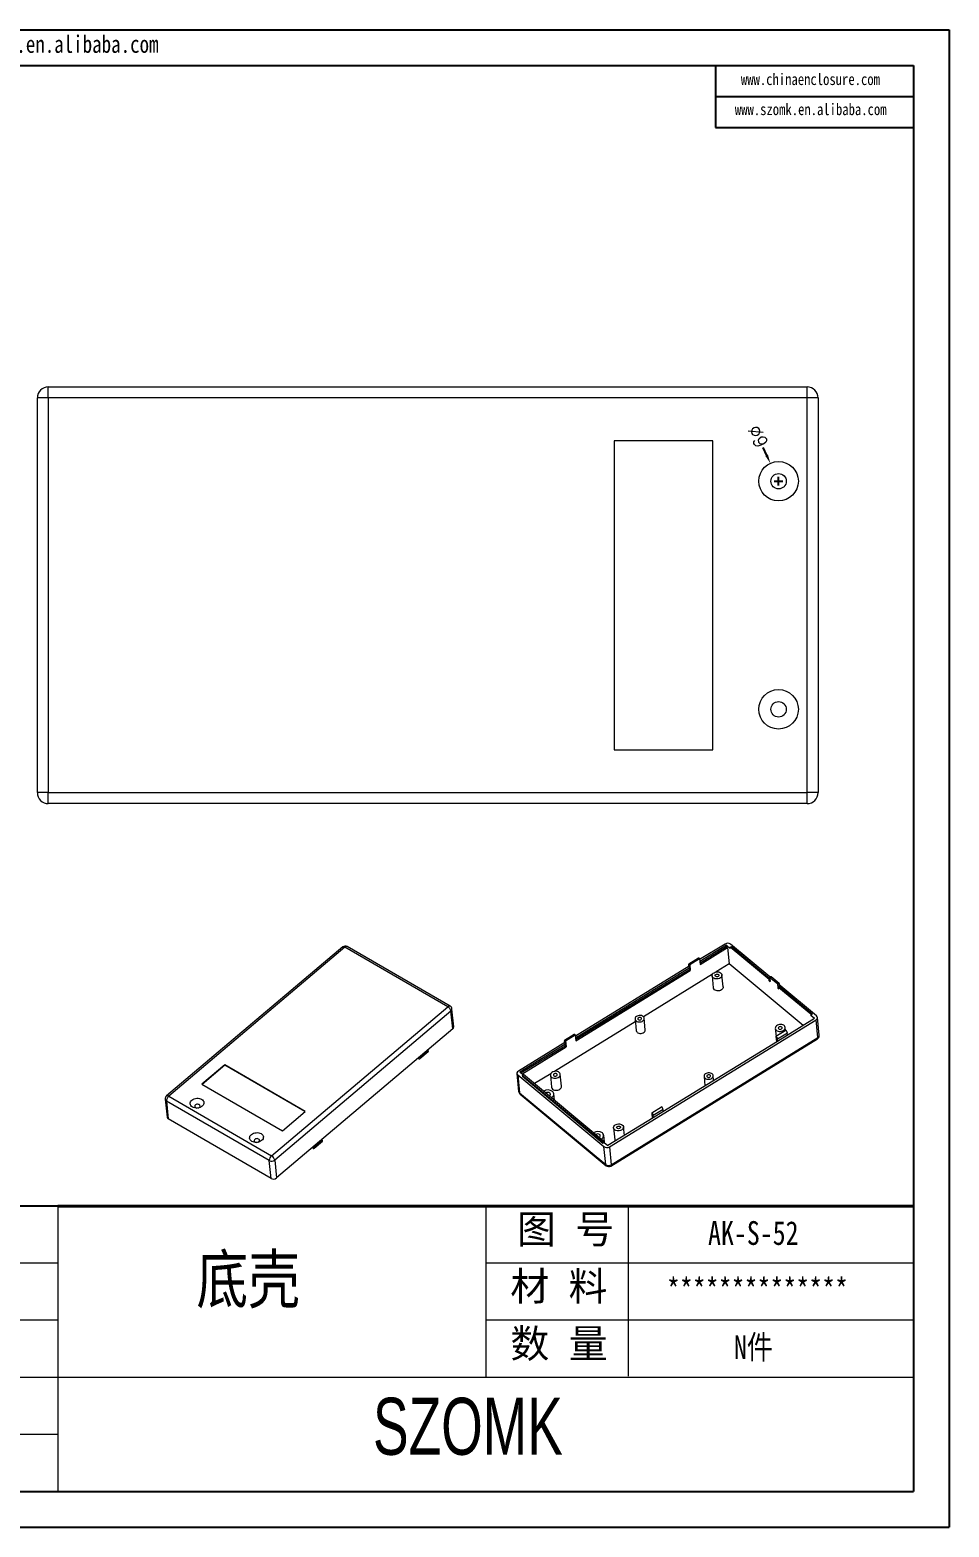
# Model space of a CAD drawing. Header units: inches. Extents: x 1913 to 2938, y 573 to 914.
# Drawn here: x 2186.4 to 2395.9, y 573 to 914.3 of the extents above; entities that cross this region are included whole.
import ezdxf

# ---------------------------------------------------------------- set-up
doc = ezdxf.new("R2010")
doc.units = ezdxf.units.IN
doc.layers.add('文字', color=81, linetype='Continuous')
doc.layers.add('粗实线', color=7, linetype='Continuous', lineweight=30)
doc.layers.add('细实线', color=3, linetype='Continuous', lineweight=9)
doc.styles.get("Standard").update_dxf_attribs({"font": 'txt', "bigfont": 'gbcbig.shx'})
doc.styles.add('宋体', font='', dxfattribs={"width": 0.8, "height": 3.5})
doc.styles.add('长仿宋', font='', dxfattribs={"width": 0.7, "height": 4})
doc.styles.get('宋体').set_extended_font_data('SimSun')
doc.styles.get('长仿宋').set_extended_font_data('SimSun')
doc.dimstyles.new('3', dxfattribs={"dimtxt": 3, "dimasz": 2, "dimexe": 0.18, "dimexo": 0.0625, "dimgap": 0.2, "dimtad": 0, "dimzin": 12, "dimdsep": 46, "dimtxsty": 'Standard', "dimcen": 1, "dimclrd": 3, "dimclre": 3, "dimadec": 0, "dimazin": 0, "dimtfac": 1, "dimtofl": 0, "dimtmove": 0, "dimatfit": 3, "dimfxl": 0, "dimtolj": 1, "dimtzin": 0, "dimarcsym": 0})

# ---------------------------------------------------------------- blocks, each defined once
blk = doc.blocks.new('*D153')
at = {"color": 3, "lineweight": -2, "transparency": 16777216}
for p, q in [((2353.5, 819.11), (2354.34, 817.29)), ((2357.06, 810.39), (2357.06, 812.39)), ((2356.06, 811.39), (2358.06, 811.39))]:
    blk.add_line(p, q, dxfattribs=at)
at = {"color": 3, "transparency": 16777216}
blk.add_solid([(2354.64, 817.43), (2354.04, 817.15), (2355.18, 815.47)], dxfattribs=at)
at = {"layer": 'Defpoints', "color": 0, "transparency": 16777216}
for p in [(2355.18, 815.47), (2358.95, 807.3)]:
    blk.add_point(p, dxfattribs=at)
at = {"color": 0, "transparency": 16777216, "insert": (2352.37, 821.56), "char_height": 3, "attachment_point": 5, "rotation": 294.7559}
blk.add_mtext('\\A1;∅9', dxfattribs=at)

msp = doc.modelspace()

# ---------------------------------------------------------------- linework, layer by layer
for p, q in [((1913.2, 914.276), (2395.923, 914.276)), ((2395.923, 914.276), (2395.923, 572.957)), ((1925.691, 906.15), (2387.797, 906.15)), ((2342.649, 906.15), (2342.649, 892.041)), ((2387.797, 906.15), (2387.797, 581.083)), ((2342.649, 899.095), (2387.797, 899.095)), ((2342.649, 892.041), (2387.797, 892.041)), ((2192.757, 646.097), (2095.237, 646.097)), ((1925.691, 581.083), (2387.797, 581.083)), ((1913.2, 572.957), (2395.923, 572.957))]:
    msp.add_line(p, q)
at = {"color": 7, "linetype": 'Continuous', "lineweight": 15}
for p, q in [((2190.562, 830.387), (2190.562, 832.887)), ((2190.562, 832.887), (2363.562, 832.887)), ((2363.562, 830.387), (2363.562, 832.887)), ((2188.062, 740.387), (2188.062, 830.387)), ((2190.562, 830.387), (2188.062, 830.387)), ((2190.562, 830.387), (2190.562, 740.387)), ((2363.562, 830.387), (2190.562, 830.387)), ((2363.562, 740.387), (2363.562, 830.387)), ((2366.062, 830.387), (2363.562, 830.387)), ((2366.062, 830.387), (2366.062, 740.387)), ((2319.562, 820.637), (2319.562, 750.137)), ((2342.062, 820.637), (2319.562, 820.637)), ((2342.062, 750.137), (2342.062, 820.637)), ((2319.562, 750.137), (2342.062, 750.137)), ((2190.562, 740.387), (2188.062, 740.387)), ((2190.562, 737.887), (2190.562, 740.387)), ((2190.562, 740.387), (2363.562, 740.387)), ((2363.562, 737.887), (2190.562, 737.887)), ((2366.062, 740.387), (2363.562, 740.387)), ((2363.562, 737.887), (2363.562, 740.387)), ((2257.701, 705.208), (2217.517, 671.236)), ((2258.202, 705.158), (2218.018, 671.187)), ((2281.653, 691.591), (2258.202, 705.158)), ((2282.155, 691.73), (2258.705, 705.297)), ((2344.854, 705.878), (2339.062, 702.318)), ((2345.182, 705.606), (2339.106, 701.87)), ((2345.218, 705.234), (2339.142, 701.498)), ((2339.171, 701.2), (2345.437, 705.052)), ((2346.056, 704.879), (2345.182, 705.606)), ((2345.218, 705.234), (2345.182, 705.606)), ((2345.437, 705.052), (2345.218, 705.234)), ((2345.437, 705.052), (2345.797, 701.334)), ((2346.032, 705.127), (2346.304, 705.295)), ((2346.032, 705.127), (2346.056, 704.879)), ((2354.877, 697.771), (2346.032, 705.127)), ((2355.077, 698.362), (2346.082, 705.843)), ((2346.304, 705.295), (2355.054, 698.018)), ((2336.639, 700.828), (2310.729, 684.899)), ((2336.682, 700.38), (2310.772, 684.452)), ((2336.718, 700.009), (2310.808, 684.08)), ((2310.837, 683.782), (2336.937, 699.827)), ((2336.513, 701.091), (2336.622, 701)), ((2338.799, 702.639), (2336.565, 701.266)), ((2336.622, 701), (2336.682, 700.38)), ((2336.682, 700.38), (2336.718, 700.009)), ((2336.718, 700.009), (2336.937, 699.827)), ((2336.804, 701.19), (2339.038, 702.564)), ((2336.804, 701.19), (2336.937, 699.827)), ((2339.038, 702.564), (2339.171, 701.2)), ((2345.797, 701.334), (2342.818, 699.503)), ((2362.676, 687.297), (2345.797, 701.334)), ((2341.971, 698.982), (2326.24, 689.311)), ((2341.886, 698.614), (2342.15, 695.887)), ((2344.415, 696.107), (2344.15, 698.834)), ((2355.067, 697.887), (2354.877, 697.771)), ((2354.901, 697.523), (2354.877, 697.771)), ((2355.091, 697.639), (2354.901, 697.523)), ((2354.901, 697.523), (2355.12, 697.341)), ((2355.024, 698.333), (2356.814, 696.843)), ((2355.024, 698.333), (2355.12, 697.341)), ((2357.186, 696.875), (2355.395, 698.365)), ((2356.814, 696.843), (2356.911, 695.852)), ((2357.259, 696.723), (2357.123, 696.639)), ((2357.123, 696.639), (2357.183, 696.019)), ((2365.738, 689.495), (2357.138, 696.648)), ((2357.183, 696.019), (2356.911, 695.852)), ((2356.911, 695.852), (2357.129, 695.67)), ((2357.105, 695.918), (2357.377, 696.086)), ((2357.129, 695.67), (2357.105, 695.918)), ((2364.378, 689.869), (2357.105, 695.918)), ((2357.377, 696.086), (2364.65, 690.037)), ((2241.468, 657.619), (2281.653, 691.591)), ((2282.368, 690.596), (2242.184, 656.624)), ((2282.79, 686.513), (2282.368, 690.596)), ((2283.009, 686.98), (2282.587, 691.063)), ((2364.65, 690.037), (2364.378, 689.869)), ((2364.378, 689.869), (2364.402, 689.621)), ((2364.674, 689.789), (2364.402, 689.621)), ((2365.276, 688.895), (2364.402, 689.621)), ((2364.65, 690.037), (2364.674, 689.789)), ((2282.79, 686.513), (2242.606, 652.542)), ((2324.386, 688.171), (2305.958, 676.842)), ((2318.472, 659.647), (2365.603, 688.622)), ((2324.33, 688.75), (2324.582, 686.147)), ((2326.672, 686.35), (2326.42, 688.953)), ((2356.301, 686.626), (2356.473, 684.85)), ((2356.461, 684.843), (2358.695, 686.216)), ((2358.63, 686.176), (2358.565, 686.845)), ((2365.276, 688.895), (2359.01, 685.043)), ((2366, 684.532), (2365.603, 688.622)), ((2366.325, 685.071), (2365.928, 689.161)), ((2308.306, 683.409), (2297.723, 676.903)), ((2308.349, 682.962), (2298.051, 676.631)), ((2308.18, 683.672), (2308.289, 683.582)), ((2310.466, 685.221), (2308.232, 683.847)), ((2308.289, 683.582), (2308.349, 682.962)), ((2308.349, 682.962), (2308.385, 682.59)), ((2308.471, 683.772), (2310.705, 685.145)), ((2308.471, 683.772), (2308.603, 682.408)), ((2310.705, 685.145), (2310.837, 683.782)), ((2318.781, 655.266), (2365.912, 684.241)), ((2318.869, 655.557), (2366, 684.532)), ((2356.776, 683.669), (2330.676, 667.624)), ((2356.461, 684.843), (2356.586, 683.553)), ((2356.716, 684.289), (2356.776, 683.669)), ((2356.825, 684.198), (2356.716, 684.289)), ((2359.01, 685.043), (2356.776, 683.669)), ((2359.059, 685.572), (2356.825, 684.198)), ((2358.964, 685.513), (2359.01, 685.043)), ((2274.994, 679.774), (2274.98, 679.911)), ((2275.217, 679.994), (2275.205, 680.101)), ((2277.121, 681.605), (2275.217, 679.994)), ((2275.347, 679.919), (2275.217, 679.994)), ((2275.295, 679.744), (2277.2, 681.354)), ((2277.251, 681.529), (2275.347, 679.919)), ((2277.121, 681.605), (2277.11, 681.711)), ((2277.251, 681.529), (2277.121, 681.605)), ((2308.385, 682.59), (2298.323, 676.404)), ((2298.542, 676.223), (2308.603, 682.408)), ((2308.385, 682.59), (2308.603, 682.408)), ((2230.779, 678.357), (2225.552, 673.939)), ((2230.792, 678.233), (2225.647, 673.884)), ((2249.148, 667.729), (2230.779, 678.357)), ((2230.792, 678.233), (2230.779, 678.357)), ((2249.066, 667.66), (2230.792, 678.233)), ((2297.398, 676.365), (2297.795, 672.274)), ((2297.588, 676.031), (2317.245, 659.683)), ((2297.588, 676.031), (2297.985, 671.94)), ((2298.051, 676.631), (2298.743, 676.055)), ((2298.901, 676.152), (2298.628, 675.985)), ((2298.628, 675.985), (2298.652, 675.737)), ((2298.628, 675.985), (2316.974, 660.727)), ((2317.247, 660.894), (2298.901, 676.152)), ((2305.111, 676.321), (2301.423, 674.054)), ((2305.026, 675.953), (2305.29, 673.227)), ((2307.554, 673.446), (2307.29, 676.173)), ((2342.255, 674.742), (2342.145, 675.875)), ((2225.552, 673.939), (2243.922, 663.311)), ((2298.652, 675.737), (2316.998, 660.479)), ((2340.055, 675.672), (2340.264, 673.518)), ((2217.212, 670.478), (2217.634, 666.396)), ((2240.952, 656.51), (2217.501, 670.077)), ((2217.501, 670.077), (2217.924, 665.995)), ((2218.018, 671.187), (2241.468, 657.619)), ((2297.985, 671.94), (2317.641, 655.592)), ((2298.106, 671.686), (2317.763, 655.338)), ((2305.966, 670.276), (2305.824, 671.743)), ((2241.374, 652.428), (2217.924, 665.995)), ((2243.922, 663.311), (2249.148, 667.729)), ((2328.443, 666.251), (2318.144, 659.92)), ((2328.128, 667.424), (2330.362, 668.797)), ((2328.128, 667.424), (2328.253, 666.134)), ((2328.382, 666.871), (2328.443, 666.251)), ((2328.492, 666.78), (2328.382, 666.871)), ((2330.676, 667.624), (2328.443, 666.251)), ((2330.726, 668.153), (2328.492, 666.78)), ((2330.631, 668.095), (2330.676, 667.624)), ((2317.337, 660.686), (2317.181, 662.297)), ((2319.441, 663.965), (2319.705, 661.238)), ((2321.895, 662.225), (2321.705, 664.185)), ((2250.837, 659.352), (2250.823, 659.488)), ((2251.059, 659.572), (2251.048, 659.679)), ((2252.964, 661.182), (2251.059, 659.572)), ((2251.19, 659.497), (2251.059, 659.572)), ((2251.138, 659.322), (2253.043, 660.932)), ((2253.094, 661.107), (2251.19, 659.497)), ((2252.964, 661.182), (2252.953, 661.289)), ((2253.094, 661.107), (2252.964, 661.182)), ((2316.974, 660.727), (2317.247, 660.894)), ((2316.974, 660.727), (2316.998, 660.479)), ((2316.998, 660.479), (2317.271, 660.646)), ((2317.641, 655.592), (2317.245, 659.683)), ((2317.247, 660.894), (2317.271, 660.646)), ((2317.271, 660.646), (2318.144, 659.92)), ((2318.472, 659.647), (2318.869, 655.557)), ((2241.374, 652.428), (2240.952, 656.51)), ((2242.184, 656.624), (2242.606, 652.542))]:
    msp.add_line(p, q, dxfattribs=at)
at = {"color": 7, "linetype": 'Continuous', "lineweight": 15, "flags": 128}
for points in [[(2336.804, 701.19), (2336.741, 701.236), (2336.682, 701.266), (2336.628, 701.279), (2336.583, 701.274), (2336.548, 701.252), (2336.524, 701.213), (2336.512, 701.158), (2336.513, 701.091)], [(2342.133, 698.18), (2341.993, 698.331), (2341.908, 698.503), (2341.884, 698.687), (2341.92, 698.873), (2342.016, 699.051), (2342.165, 699.211), (2342.361, 699.345), (2342.592, 699.446), (2342.846, 699.507), (2343.109, 699.527), (2343.368, 699.503), (2343.607, 699.437), (2343.815, 699.333), (2343.98, 699.196), (2344.093, 699.034), (2344.148, 698.854), (2344.142, 698.668), (2344.076, 698.485), (2343.952, 698.315), (2343.778, 698.166), (2343.563, 698.048), (2343.319, 697.966), (2343.059, 697.925), (2342.796, 697.928), (2342.545, 697.973), (2342.32, 698.058), (2342.133, 698.18)], [(2342.678, 698.515), (2342.599, 698.618), (2342.584, 698.737), (2342.636, 698.854), (2342.745, 698.951), (2342.896, 699.014), (2343.066, 699.033), (2343.228, 699.004), (2343.359, 698.933), (2343.437, 698.831), (2343.452, 698.712), (2343.401, 698.594), (2343.291, 698.497), (2343.14, 698.434), (2342.97, 698.415), (2342.808, 698.444), (2342.678, 698.515)], [(2357.259, 696.723), (2357.244, 696.791), (2357.214, 696.846), (2357.17, 696.887), (2357.114, 696.912), (2357.048, 696.92), (2356.974, 696.911), (2356.895, 696.885), (2356.814, 696.843)], [(2344.415, 696.107), (2344.406, 695.941), (2344.34, 695.758), (2344.216, 695.588), (2344.043, 695.439), (2343.828, 695.321), (2343.584, 695.24), (2343.323, 695.199), (2343.06, 695.201), (2342.81, 695.246), (2342.585, 695.331), (2342.397, 695.453)], [(2326.192, 689.354), (2326.012, 689.47), (2325.794, 689.55), (2325.552, 689.589), (2325.3, 689.586), (2325.052, 689.539), (2324.823, 689.453), (2324.626, 689.332), (2324.472, 689.183), (2324.371, 689.015), (2324.329, 688.837), (2324.347, 688.66), (2324.424, 688.494), (2324.557, 688.349), (2324.738, 688.233), (2324.956, 688.154), (2325.198, 688.114), (2325.45, 688.118), (2325.698, 688.164), (2325.927, 688.25), (2326.124, 688.371), (2326.277, 688.52), (2326.378, 688.689), (2326.421, 688.866), (2326.403, 689.043), (2326.325, 689.209), (2326.192, 689.354)], [(2324.81, 685.746), (2324.99, 685.63), (2325.208, 685.551), (2325.45, 685.511), (2325.702, 685.515), (2325.95, 685.561), (2326.179, 685.647), (2326.376, 685.768), (2326.53, 685.917), (2326.631, 686.086), (2326.673, 686.264), (2326.672, 686.35)], [(2325.715, 689.061), (2325.585, 689.132), (2325.423, 689.16), (2325.253, 689.142), (2325.102, 689.079), (2324.992, 688.981), (2324.941, 688.864), (2324.956, 688.745), (2325.034, 688.642), (2325.165, 688.571), (2325.327, 688.543), (2325.497, 688.562), (2325.648, 688.625), (2325.757, 688.722), (2325.809, 688.839), (2325.794, 688.958), (2325.715, 689.061)], [(2356.548, 686.191), (2356.735, 686.07), (2356.96, 685.984), (2357.211, 685.939), (2357.474, 685.937), (2357.734, 685.978), (2357.978, 686.06), (2358.193, 686.178), (2358.367, 686.326), (2358.491, 686.497), (2358.557, 686.68), (2358.563, 686.866), (2358.508, 687.045), (2358.395, 687.208), (2358.23, 687.345), (2358.022, 687.449), (2357.783, 687.515), (2357.524, 687.539), (2357.261, 687.519), (2357.007, 687.457), (2356.776, 687.357), (2356.58, 687.223), (2356.431, 687.062), (2356.335, 686.884), (2356.299, 686.698), (2356.323, 686.514), (2356.408, 686.342), (2356.548, 686.191)], [(2357.093, 686.526), (2357.223, 686.455), (2357.385, 686.427), (2357.555, 686.446), (2357.706, 686.509), (2357.816, 686.606), (2357.867, 686.723), (2357.852, 686.842), (2357.774, 686.945), (2357.643, 687.016), (2357.481, 687.044), (2357.311, 687.026), (2357.16, 686.963), (2357.051, 686.865), (2356.999, 686.748), (2357.014, 686.629), (2357.093, 686.526)], [(2308.471, 683.772), (2308.408, 683.818), (2308.349, 683.848), (2308.295, 683.861), (2308.25, 683.856), (2308.215, 683.833), (2308.191, 683.794), (2308.179, 683.74), (2308.18, 683.672)], [(2274.994, 679.774), (2275.07, 679.737), (2275.141, 679.716), (2275.205, 679.711), (2275.259, 679.723), (2275.302, 679.751), (2275.332, 679.794), (2275.347, 679.851), (2275.347, 679.919)], [(2307.043, 676.608), (2306.856, 676.729), (2306.63, 676.815), (2306.38, 676.86), (2306.117, 676.862), (2305.857, 676.821), (2305.612, 676.739), (2305.398, 676.621), (2305.224, 676.473), (2305.1, 676.302), (2305.034, 676.119), (2305.028, 675.933), (2305.083, 675.754), (2305.196, 675.591), (2305.361, 675.454), (2305.569, 675.35), (2305.808, 675.284), (2306.066, 675.26), (2306.33, 675.28), (2306.584, 675.342), (2306.815, 675.442), (2307.011, 675.576), (2307.16, 675.737), (2307.256, 675.915), (2307.292, 676.101), (2307.268, 676.285), (2307.183, 676.457), (2307.043, 676.608)], [(2306.498, 676.273), (2306.368, 676.343), (2306.206, 676.372), (2306.036, 676.353), (2305.885, 676.29), (2305.775, 676.193), (2305.724, 676.076), (2305.739, 675.957), (2305.817, 675.854), (2305.948, 675.783), (2306.11, 675.755), (2306.28, 675.773), (2306.431, 675.836), (2306.54, 675.934), (2306.592, 676.051), (2306.577, 676.17), (2306.498, 676.273)], [(2341.917, 676.276), (2341.737, 676.392), (2341.519, 676.472), (2341.277, 676.511), (2341.025, 676.507), (2340.777, 676.461), (2340.548, 676.375), (2340.351, 676.254), (2340.198, 676.105), (2340.097, 675.937), (2340.054, 675.759), (2340.072, 675.582), (2340.15, 675.416), (2340.283, 675.271), (2340.463, 675.155), (2340.681, 675.075), (2340.923, 675.036), (2341.175, 675.04), (2341.423, 675.086), (2341.652, 675.172), (2341.849, 675.293), (2342.003, 675.442), (2342.104, 675.61), (2342.146, 675.788), (2342.128, 675.965), (2342.051, 676.131), (2341.917, 676.276)], [(2341.441, 675.983), (2341.31, 676.054), (2341.148, 676.082), (2340.978, 676.063), (2340.827, 676.001), (2340.718, 675.903), (2340.666, 675.786), (2340.681, 675.667), (2340.76, 675.564), (2340.89, 675.493), (2341.052, 675.465), (2341.222, 675.484), (2341.373, 675.546), (2341.483, 675.644), (2341.534, 675.761), (2341.519, 675.88), (2341.441, 675.983)], [(2305.537, 672.792), (2305.724, 672.67), (2305.949, 672.585), (2306.2, 672.54), (2306.463, 672.538), (2306.723, 672.579), (2306.967, 672.66), (2307.182, 672.779), (2307.356, 672.927), (2307.48, 673.097), (2307.546, 673.28), (2307.554, 673.446)], [(2223.433, 668.715), (2223.225, 668.865), (2223.064, 669.042), (2222.958, 669.241), (2222.91, 669.454), (2222.923, 669.672), (2222.995, 669.887), (2223.125, 670.092), (2223.306, 670.277), (2223.532, 670.437), (2223.795, 670.564), (2224.084, 670.654), (2224.388, 670.703), (2224.696, 670.711), (2224.995, 670.675), (2225.275, 670.598), (2225.524, 670.483), (2225.732, 670.333), (2225.893, 670.156), (2225.999, 669.957), (2226.047, 669.744), (2226.034, 669.526), (2225.962, 669.31), (2225.832, 669.106), (2225.651, 668.921), (2225.425, 668.761), (2225.162, 668.634), (2224.873, 668.544), (2224.568, 668.494), (2224.261, 668.487), (2223.961, 668.523), (2223.682, 668.6), (2223.433, 668.715)], [(2224.73, 668.515), (2224.857, 668.561), (2225.005, 668.655), (2225.108, 668.774), (2225.157, 668.907), (2225.146, 669.041), (2225.076, 669.164), (2224.955, 669.262), (2224.795, 669.327), (2224.61, 669.352), (2224.419, 669.334), (2224.241, 669.276), (2224.093, 669.182), (2223.99, 669.063), (2223.941, 668.93), (2223.952, 668.796), (2224.021, 668.673), (2224.142, 668.575), (2224.142, 668.575)], [(2304.774, 671.268), (2304.812, 671.29), (2304.941, 671.396), (2305.02, 671.523), (2305.041, 671.658), (2305.002, 671.788), (2304.907, 671.901)], [(2224.142, 668.575), (2224.303, 668.51), (2224.454, 668.487)], [(2236.982, 660.876), (2236.774, 661.026), (2236.613, 661.203), (2236.507, 661.402), (2236.459, 661.615), (2236.472, 661.833), (2236.544, 662.049), (2236.674, 662.253), (2236.855, 662.438), (2237.081, 662.598), (2237.344, 662.725), (2237.633, 662.815), (2237.938, 662.865), (2238.245, 662.872), (2238.545, 662.836), (2238.824, 662.759), (2239.073, 662.644), (2239.281, 662.494), (2239.442, 662.317), (2239.548, 662.118), (2239.596, 661.905), (2239.583, 661.687), (2239.511, 661.471), (2239.381, 661.267), (2239.2, 661.082), (2238.974, 660.922), (2238.711, 660.795), (2238.422, 660.705), (2238.118, 660.656), (2237.81, 660.648), (2237.511, 660.684), (2237.231, 660.761), (2236.982, 660.876)], [(2316.131, 661.822), (2316.17, 661.844), (2316.298, 661.951), (2316.377, 662.077), (2316.398, 662.213), (2316.359, 662.343), (2316.264, 662.455)], [(2321.458, 664.619), (2321.598, 664.468), (2321.683, 664.296), (2321.707, 664.112), (2321.671, 663.926), (2321.575, 663.748), (2321.426, 663.588), (2321.23, 663.454), (2320.999, 663.353), (2320.745, 663.291), (2320.481, 663.272), (2320.223, 663.296), (2319.983, 663.361), (2319.776, 663.466), (2319.611, 663.603), (2319.498, 663.765), (2319.443, 663.944), (2319.449, 664.131), (2319.515, 664.314), (2319.639, 664.484), (2319.813, 664.633), (2320.027, 664.751), (2320.272, 664.832), (2320.532, 664.873), (2320.795, 664.871), (2321.045, 664.826), (2321.271, 664.741), (2321.458, 664.619)], [(2320.913, 664.284), (2320.992, 664.181), (2321.007, 664.062), (2320.955, 663.945), (2320.846, 663.848), (2320.695, 663.785), (2320.525, 663.766), (2320.363, 663.795), (2320.232, 663.865), (2320.154, 663.968), (2320.139, 664.087), (2320.19, 664.204), (2320.3, 664.302), (2320.451, 664.365), (2320.62, 664.383), (2320.783, 664.355), (2320.913, 664.284)], [(2238.279, 660.676), (2238.406, 660.723), (2238.554, 660.816), (2238.657, 660.935), (2238.706, 661.068), (2238.695, 661.203), (2238.625, 661.325), (2238.504, 661.423), (2238.344, 661.488), (2238.159, 661.513), (2237.968, 661.495), (2237.79, 661.437), (2237.642, 661.343), (2237.539, 661.224), (2237.49, 661.091), (2237.501, 660.957), (2237.57, 660.834), (2237.691, 660.736), (2237.691, 660.736)], [(2237.691, 660.736), (2237.852, 660.671), (2238.003, 660.648)], [(2250.837, 659.352), (2250.913, 659.315), (2250.984, 659.293), (2251.048, 659.289), (2251.102, 659.3), (2251.145, 659.329), (2251.175, 659.372), (2251.19, 659.429), (2251.19, 659.497)], [(2317.34, 660.589), (2317.339, 660.666), (2317.337, 660.686)]]:
    msp.add_lwpolyline(points, dxfattribs=at)
at = {"color": 7, "linetype": 'Continuous', "lineweight": 15}
for centre, radius in [((2357.062, 811.387), 4.5), ((2357.062, 811.387), 1.75), ((2357.062, 759.387), 4.5), ((2357.062, 759.387), 1.75)]:
    msp.add_circle(centre, radius, dxfattribs=at)
for centre, radius, start, end in [((2190.562, 830.387), 2.5, 90, 180), ((2363.562, 830.387), 2.5, 0, 90), ((2190.562, 740.387), 2.5, 180, 270), ((2363.562, 740.387), 2.5, 270, 0), ((2258.266, 704.54), 0.875, 59.94829, 130.21109), ((2345.441, 704.93), 1.115, 54.94721, 121.74891), ((2338.862, 702.42), 0.228, 39.18972, 105.7826), ((2355.232, 698.09), 0.32, 59.23552, 130.54232), ((2342.79, 695.964), 0.645, 186.77988, 232.40088), ((2280.9, 690.295), 1.499, 11.56957, 59.83978), ((2281.717, 690.973), 0.875, 5.9073, 59.94829), ((2365.405, 689.1), 0.517, 292.56066, 49.84637), ((2282.467, 686.95), 0.543, 306.52084, 3.2321), ((2325.171, 686.217), 0.593, 186.71139, 232.46937), ((2357.978, 685.387), 1.096, 9.71876, 49.16279), ((2310.528, 685.001), 0.228, 39.18972, 105.7826), ((2355.744, 684.013), 1.096, 9.71876, 49.16279), ((2365.454, 684.986), 0.875, 301.58223, 5.53645), ((2277.069, 681.488), 0.187, 314.33028, 12.60021), ((2297.922, 676.426), 0.517, 112.56066, 229.84637), ((2304.495, 670.814), 1.787, 55.00604, 123.09754), ((2305.93, 673.303), 0.645, 186.77988, 232.40088), ((2218.082, 670.568), 0.875, 130.21109, 185.9073), ((2218.953, 670.076), 1.452, 130.09417, 179.96107), ((2298.666, 672.359), 0.875, 185.53645, 230.25097), ((2304.459, 671.272), 0.772, 54.51631, 125.39385), ((2304.969, 671.644), 0.839, 290.67094, 49.02119), ((2218.168, 666.476), 0.54, 188.57453, 243.12706), ((2327.411, 666.595), 1.096, 9.71876, 49.16279), ((2329.645, 667.968), 1.096, 9.71876, 49.16279), ((2315.852, 661.368), 1.787, 55.00604, 123.09754), ((2315.816, 661.827), 0.772, 54.51631, 125.39385), ((2316.327, 662.198), 0.839, 290.67094, 49.02119), ((2252.912, 661.066), 0.187, 314.33028, 12.60021), ((2317.885, 660.596), 1.115, 234.94721, 301.74891), ((2320.297, 661.299), 0.595, 185.86423, 216.18977), ((2242.403, 656.509), 1.452, 130.09417, 179.96107), ((2241.48, 657.518), 1.138, 242.36089, 308.21648), ((2240.715, 656.323), 1.499, 11.56957, 59.83978), ((2318.282, 656.505), 1.115, 234.94721, 301.74891), ((2318.323, 656.011), 0.875, 230.25097, 301.58223), ((2241.902, 653.436), 1.138, 242.36089, 308.21648)]:
    msp.add_arc(centre, radius, start, end, dxfattribs=at)
at = {"color": 8, "linetype": 'Continuous', "lineweight": 15}
for centre, radius, start, end in [((2257.914, 704.8), 0.46, 51.14592, 117.52763), ((2258.554, 704.865), 0.458, 70.76198, 140.14678), ((2282.004, 691.298), 0.458, 70.76198, 140.14678), ((2282.045, 691.032), 0.543, 306.52084, 3.2321), ((2365.725, 684.456), 0.285, 311.0241, 15.44222), ((2365.738, 685.058), 0.587, 296.51479, 1.27913), ((2217.745, 670.559), 0.54, 188.57453, 243.12706), ((2217.73, 670.829), 0.46, 51.14592, 117.52763), ((2298.284, 672.331), 0.492, 186.60167, 232.57909), ((2298.347, 671.957), 0.362, 182.69829, 228.45652), ((2318.003, 655.609), 0.362, 182.69829, 228.45652), ((2318.593, 655.481), 0.285, 311.0241, 15.44222)]:
    msp.add_arc(centre, radius, start, end, dxfattribs=at)
at = {"layer": '粗实线', "color": 7, "lineweight": 40}
msp.add_line((2387.797, 646.097), (2192.757, 646.097), dxfattribs=at)
at = {"layer": '细实线', "color": 7}
for p, q in [((2192.757, 646.097), (2192.757, 581.083)), ((2290.277, 646.097), (2290.277, 607.089)), ((2322.784, 646.097), (2322.784, 607.362)), ((2192.757, 633.094), (2095.237, 633.094)), ((2387.797, 633.094), (2290.277, 633.094)), ((2192.757, 620.091), (2095.237, 620.091)), ((2387.797, 620.091), (2290.277, 620.091)), ((2387.797, 607.089), (2095.237, 607.089)), ((2192.757, 594.086), (2095.237, 594.086))]:
    msp.add_line(p, q, dxfattribs=at)

# ---------------------------------------------------------------- texts
at = {"layer": '文字', "color": 0, "attachment_point": 1, "style": '宋体'}
for s, insert, char_height, width in [('www.szomk.en.alibaba.com', (2163.808, 913.031), 3.97303, 69.80234), ('www.chinaenclosure.com', (2348.465, 904.363), 2.64869, 46.53489), ('www.szomk.en.alibaba.com', (2347.081, 897.504), 2.64869, 46.53489), ('{\\H1.111x;AK-S-52}', (2340.976, 642.7), 4.87599, 56.37195), ('底壳', (2224.321, 634.872), 10.8355, 138.52846), ('{\\H1.111x;**************}', (2331.597, 629.697), 4.87599, 56.37195), ('{\\H1.111x;N件}', (2346.874, 616.695), 4.87599, 56.37195)]:
    msp.add_mtext(s, dxfattribs=dict(at, insert=insert, char_height=char_height, width=width))
at = {"layer": '粗实线', "insert": (2264.588, 602.433), "char_height": 13.00265, "width": 145.81181, "attachment_point": 1, "style": '长仿宋'}
msp.add_mtext('{\\fSTXinwei|b0|i0|c134|p2;SZOMK}', dxfattribs=at)
at = {"layer": '细实线', "color": 7, "char_height": 6.50132, "attachment_point": 1}
for s, insert, width in [('{\\fSimSun|b0|i0|c134|p54;图 号}', (2297.426, 644.123), 32.50662), ('{\\fSimSun|b0|i0|c134|p54;材 料   }', (2295.885, 631.12), 32.50662), ('{\\fSimSun|b0|i0|c134|p54;数 量}', (2295.916, 618.053), 29.3738)]:
    msp.add_mtext(s, dxfattribs=dict(at, insert=insert, width=width))

# ---------------------------------------------------------------- dimensions: what is measured, and where the dimension line sits
dim = msp.add_diameter_dim_2p(p1=(2358.946, 807.3), p2=(2355.178, 815.473), dimstyle='3')
dim.commit()
dim.dimension.update_dxf_attribs({"geometry": '*D153', "text_midpoint": (2352.372, 821.558)})

doc.saveas('drawing.dxf')
